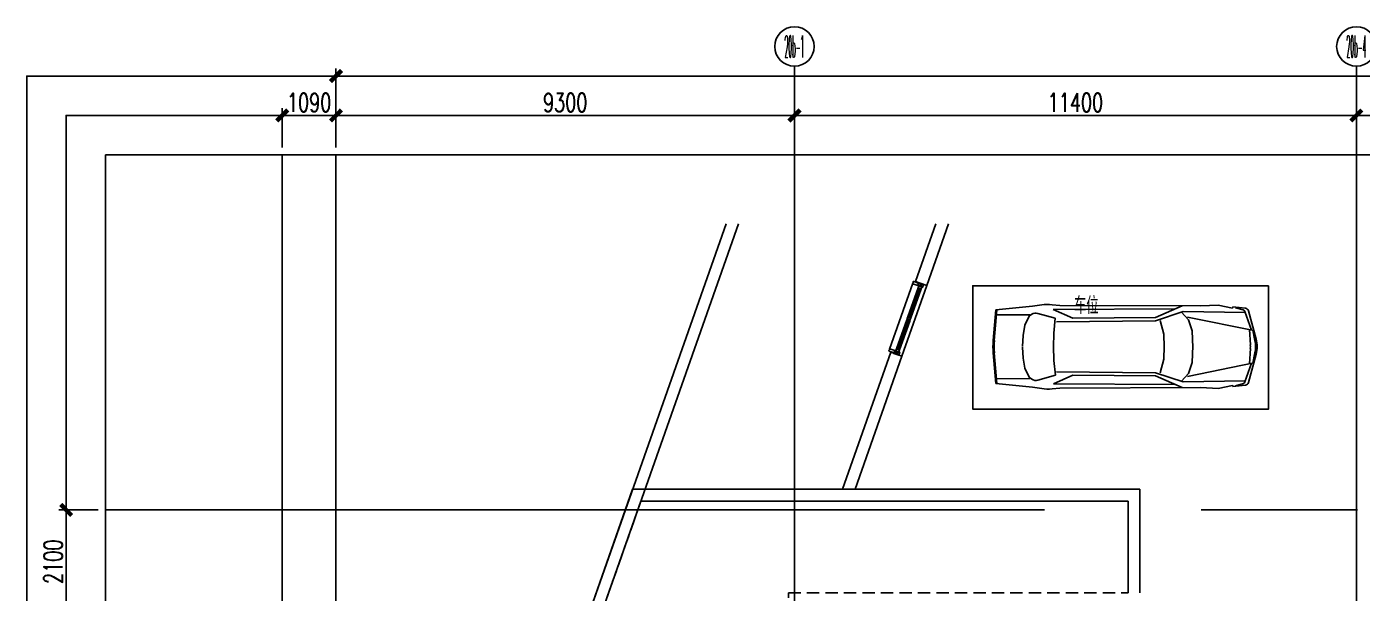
# Model space of a CAD drawing. Extents: x 296441 to 853063, y 459050 to 1117990.
# Drawn here: x 761849 to 788943, y 888041 to 899531 of the extents above; entities that cross this region are included whole.
import ezdxf
from ezdxf.enums import TextEntityAlignment as Align

# ---------------------------------------------------------------- set-up
doc = ezdxf.new("R2010")
doc.units = 0
doc.header["$LTSCALE"] = 1000
for name, pattern in [('20-GRID$0$CENTER2', [28.575, 19.05, -3.175, 3.175, -3.175]), ('BSMT-PLAN-BS01$0$$0$HIDDEN', [0.375, 0.25, -0.125]), ('E-TEXT-BS01-20$0$HIDDEN', [0.375, 0.25, -0.125])]:
    doc.linetypes.add(name, pattern=pattern)
doc.layers.add('20-GRID$0$A-ANNO-NPLT', color=215, linetype='Continuous', plot=False)
doc.layers.add('E-TEXT-BS01-20$0$A-ANNO-NPLT', color=215, linetype='Continuous', plot=False)
for name, color, linetype in [('20-GRID$0$G-GRID', 8, '20-GRID$0$CENTER2'), ('20-GRID$0$G-GRID-DIMS', 3, 'Continuous'), ('20-GRID$0$G-GRID-IDEN', 4, 'Continuous'), ('20-PLAN-BS01-P$0$A-ROOM-IDEN', 4, 'Continuous'), ('20-PLAN-BS01-P$0$G-XREF', 2, 'Continuous'), ('BSMT-PLAN-BS01$0$A-PKNG-CARS', 8, 'Continuous'), ('BSMT-PLAN-BS01$0$A-WALL', 1, 'Continuous'), ('BSMT-PLAN-BS01$0$G-FL01$0$A-OVLK', 140, 'Continuous'), ('BSMT-PLAN-BS01$0$G-FL01$0$A-SECT-WIND', 155, 'Continuous'), ('BSMT-PLAN-BS01$0$G-FL01$0$A-SECT-WOOD', 17, 'Continuous'), ('BSMT-PLAN-BS01$0$menchuangtao1$0$A-DETL-STONE', 42, 'Continuous'), ('BSMT-PLAN-BS01$0$menchuangtao1$0$A-WALL', 1, 'Continuous'), ('BSMT-PLAN-BS01$0$menchuangtao1$0$A_CUR_FRAME', 112, 'Continuous'), ('E-TEXT-BS01-20$0$A-ANNO-LEVL', 3, 'Continuous'), ('E-TEXT-BS01-20$0$A-ANNO-LEVL-TEXT', 255, 'Continuous'), ('E-TEXT-BS01-20$0$A-HOLE', 211, 'Continuous'), ('E-TEXT-BS01-20$0$A-ROOM-IDEN', 4, 'Continuous'), ('G-XREF', 2, 'Continuous'), ('PUB_DIM', 3, 'Continuous')]:
    doc.layers.add(name, color=color, linetype=linetype)
doc.styles.add('20-GRID$0$COMPLEX', font='COMPLEX')
doc.styles.add('20-PLAN-BS01-P$0$GOA_01_thin_0.75', font='romans.shx', dxfattribs={"width": 0.75, "bigfont": 'hzdx.shx'})
doc.styles.add('E-TEXT-BS01-20$0$GOA_01_thin_0.75', font='romans.shx', dxfattribs={"width": 0.75, "bigfont": 'hzdx.shx'})
doc.styles.add('ZT-DIMSTYLE', font='ROMANS.shx', dxfattribs={"width": 0.7, "bigfont": 'CHINESE.shx'})
doc.dimstyles.new('ZT-DIM150', dxfattribs={"dimscale": 150, "dimtxt": 2.5, "dimasz": 1.5, "dimexe": 1, "dimexo": 1, "dimgap": 0.5, "dimtad": 1, "dimdec": 0, "dimdsep": 46, "dimtxsty": 'ZT-DIMSTYLE', "dimblk": 'ARCHTICK', "dimcen": 2.5, "dimclrd": 175, "dimclre": 175, "dimclrt": 7, "dimazin": 2, "dimtfac": 1, "dimtix": 1, "dimtmove": 2, "dimatfit": 3, "dimfxl": 0, "dimarcsym": 0})

# ---------------------------------------------------------------- blocks, each defined once
blk = doc.blocks.new('20-GRID$0$_axiso')
blk.add_circle((0, 0), 0.5)
at = {"layer": '20-GRID$0$G-GRID-IDEN', "style": '20-GRID$0$COMPLEX', "width": 1.041667}
blk.add_attdef('A', text='', height=0.56, dxfattribs=at).set_placement((-0.25, -0.28), (0.25, -0.28), align=Align.FIT)
blk = doc.blocks.new('_ArchTick')
at = {"color": 0, "linetype": 'ByBlock', "const_width": 0.4}
blk.add_lwpolyline([(-0.5, -0.5), (0.5, 0.5)], dxfattribs=at)
blk = doc.blocks.new('*D2024')
at = {"layer": 'Defpoints', "color": 0, "transparency": 16777216}
for p in [(0, 32120), (-1090, 31320), (0, 31320)]:
    blk.add_point(p, dxfattribs=at)
at = {"layer": 'PUB_DIM', "color": 175, "linetype": 'ByBlock', "lineweight": -2, "transparency": 16777216}
for p, q in [((-1090, 31470), (-1090, 32270)), ((0, 31470), (0, 32270)), ((-1090, 32120), (0, 32120))]:
    blk.add_line(p, q, dxfattribs=at)
at = {"layer": 'PUB_DIM', "color": 175, "lineweight": -2, "transparency": 16777216, "xscale": 225, "yscale": 225, "zscale": 225, "rotation": 180}
blk.add_blockref('_ArchTick', (-1090, 32120), dxfattribs=at)
at = {"layer": 'PUB_DIM', "color": 175, "lineweight": -2, "transparency": 16777216, "xscale": 225, "yscale": 225, "zscale": 225}
blk.add_blockref('_ArchTick', (0, 32120), dxfattribs=at)
at = {"layer": 'PUB_DIM', "color": 7, "transparency": 16777216, "insert": (-545, 32383), "char_height": 375, "attachment_point": 5, "style": 'ZT-DIMSTYLE'}
blk.add_mtext('1090', dxfattribs=at)
blk = doc.blocks.new('*D2025')
at = {"layer": 'Defpoints', "color": 0, "transparency": 16777216}
for p in [(77400, 32920), (0, 31320), (77400, 31320)]:
    blk.add_point(p, dxfattribs=at)
at = {"layer": 'PUB_DIM', "color": 175, "linetype": 'ByBlock', "lineweight": -2, "transparency": 16777216}
for p, q in [((0, 31470), (0, 33070)), ((77400, 31470), (77400, 33070)), ((0, 32920), (77400, 32920))]:
    blk.add_line(p, q, dxfattribs=at)
at = {"layer": 'PUB_DIM', "color": 175, "lineweight": -2, "transparency": 16777216, "xscale": 225, "yscale": 225, "zscale": 225, "rotation": 180}
blk.add_blockref('_ArchTick', (0, 32920), dxfattribs=at)
at = {"layer": 'PUB_DIM', "color": 175, "lineweight": -2, "transparency": 16777216, "xscale": 225, "yscale": 225, "zscale": 225}
blk.add_blockref('_ArchTick', (77400, 32920), dxfattribs=at)
at = {"layer": 'PUB_DIM', "color": 7, "transparency": 16777216, "insert": (38700, 33183), "char_height": 375, "attachment_point": 5, "style": 'ZT-DIMSTYLE'}
blk.add_mtext('77400', dxfattribs=at)
blk = doc.blocks.new('*D2029')
at = {"layer": 'Defpoints', "color": 0, "transparency": 16777216}
for p in [(-5474, 24120), (-4674, 24120), (-4674, 22020, 0)]:
    blk.add_point(p, dxfattribs=at)
at = {"layer": 'PUB_DIM', "color": 175, "linetype": 'ByBlock', "lineweight": -2, "transparency": 16777216}
for p, q in [((-4824, 24120), (-5624, 24120)), ((-5474, 22020), (-5474, 24120)), ((-4824, 22020), (-5624, 22020))]:
    blk.add_line(p, q, dxfattribs=at)
at = {"layer": 'PUB_DIM', "color": 175, "lineweight": -2, "transparency": 16777216, "xscale": 225, "yscale": 225, "zscale": 225}
for p, rotation in [((-5474, 24120), 90), ((-5474, 22020), 270)]:
    blk.add_blockref('_ArchTick', p, dxfattribs=dict(at, rotation=rotation))
at = {"layer": 'PUB_DIM', "color": 7, "transparency": 16777216, "insert": (-5737, 23070), "char_height": 375, "attachment_point": 5, "rotation": 90, "style": 'ZT-DIMSTYLE'}
blk.add_mtext('2100', dxfattribs=at)
blk = doc.blocks.new('*D2036')
at = {"layer": 'Defpoints', "color": 0, "transparency": 16777216}
for p in [(9300, 32120), (0, 31320), (9300, 31320)]:
    blk.add_point(p, dxfattribs=at)
at = {"layer": 'PUB_DIM', "color": 175, "linetype": 'ByBlock', "lineweight": -2, "transparency": 16777216}
for p, q in [((0, 31470), (0, 32270)), ((9300, 31470), (9300, 32270)), ((0, 32120), (9300, 32120))]:
    blk.add_line(p, q, dxfattribs=at)
at = {"layer": 'PUB_DIM', "color": 175, "lineweight": -2, "transparency": 16777216, "xscale": 225, "yscale": 225, "zscale": 225, "rotation": 180}
blk.add_blockref('_ArchTick', (0, 32120), dxfattribs=at)
at = {"layer": 'PUB_DIM', "color": 175, "lineweight": -2, "transparency": 16777216, "xscale": 225, "yscale": 225, "zscale": 225}
blk.add_blockref('_ArchTick', (9300, 32120), dxfattribs=at)
at = {"layer": 'PUB_DIM', "color": 7, "transparency": 16777216, "insert": (4650, 32383), "char_height": 375, "attachment_point": 5, "style": 'ZT-DIMSTYLE'}
blk.add_mtext('9300', dxfattribs=at)
blk = doc.blocks.new('*D2037')
at = {"layer": '20-GRID$0$G-GRID-DIMS', "color": 175, "linetype": 'ByBlock', "lineweight": -2, "transparency": 16777216}
for p, q in [((9300, 31470), (9300, 32270)), ((20700, 31470), (20700, 32270)), ((9300, 32120), (20700, 32120))]:
    blk.add_line(p, q, dxfattribs=at)
at = {"layer": 'Defpoints', "color": 0, "transparency": 16777216}
for p in [(20700, 32120), (9300, 31320), (20700, 31320)]:
    blk.add_point(p, dxfattribs=at)
at = {"layer": '20-GRID$0$G-GRID-DIMS', "color": 175, "lineweight": -2, "transparency": 16777216, "xscale": 225, "yscale": 225, "zscale": 225, "rotation": 180}
blk.add_blockref('_ArchTick', (9300, 32120), dxfattribs=at)
at = {"layer": '20-GRID$0$G-GRID-DIMS', "color": 175, "lineweight": -2, "transparency": 16777216, "xscale": 225, "yscale": 225, "zscale": 225}
blk.add_blockref('_ArchTick', (20700, 32120), dxfattribs=at)
at = {"layer": '20-GRID$0$G-GRID-DIMS', "color": 7, "transparency": 16777216, "insert": (15000, 32383), "char_height": 375, "attachment_point": 5, "style": 'ZT-DIMSTYLE'}
blk.add_mtext('11400', dxfattribs=at)
blk = doc.blocks.new('*D2038')
at = {"layer": '20-GRID$0$G-GRID-DIMS', "color": 175, "linetype": 'ByBlock', "lineweight": -2, "transparency": 16777216}
for p, q in [((20700, 31470), (20700, 32270)), ((30300, 31470), (30300, 32270)), ((20700, 32120), (30300, 32120))]:
    blk.add_line(p, q, dxfattribs=at)
at = {"layer": 'Defpoints', "color": 0, "transparency": 16777216}
for p in [(30300, 32120), (20700, 31320), (30300, 31320)]:
    blk.add_point(p, dxfattribs=at)
at = {"layer": '20-GRID$0$G-GRID-DIMS', "color": 175, "lineweight": -2, "transparency": 16777216, "xscale": 225, "yscale": 225, "zscale": 225, "rotation": 180}
blk.add_blockref('_ArchTick', (20700, 32120), dxfattribs=at)
at = {"layer": '20-GRID$0$G-GRID-DIMS', "color": 175, "lineweight": -2, "transparency": 16777216, "xscale": 225, "yscale": 225, "zscale": 225}
blk.add_blockref('_ArchTick', (30300, 32120), dxfattribs=at)
at = {"layer": '20-GRID$0$G-GRID-DIMS', "color": 7, "transparency": 16777216, "insert": (25500, 32383), "char_height": 375, "attachment_point": 5, "style": 'ZT-DIMSTYLE'}
blk.add_mtext('9600', dxfattribs=at)
blk = doc.blocks.new('BSMT-PLAN-BS01$0$人防$0$A$C38281757')
for p, q in [((-86, -1110), (-32, -488)), ((-63, -1110), (-10, -489)), ((-32, -488), (711, -414)), ((711, -414), (899, -387)), ((1107, -383), (1264, -398)), ((1134, -483), (3615, -465)), ((1531, -655), (1134, -483)), ((1264, -398), (4125, -404)), ((3746, -407), (3205, -643)), ((3769, -523), (3208, -707)), ((3878, -688), (3731, -537)), ((5023, -542), (3769, -523)), ((4125, -404), (4475, -389)), ((4475, -389), (4769, -450)), ((4770, -456), (4777, -429)), ((4777, -429), (5030, -455)), ((4988, -487), (4829, -443)), ((5153, -897), (5021, -518)), ((5092, -508), (5249, -1080)), ((659, -591), (-14, -589)), ((554, -801), (519, -1008)), ((659, -591), (554, -801)), ((698, -577), (649, -610)), ((1174, -657), (818, -558)), ((1141, -958), (1174, -657)), ((3208, -707), (1201, -730)), ((3205, -643), (1531, -655)), ((3374, -981), (3302, -706)), ((5204, -904), (3853, -633)), ((3948, -912), (3878, -688)), ((519, -1008), (510, -1229)), ((1138, -1245), (1141, -958)), ((3385, -1247), (3374, -981)), ((3967, -1250), (3948, -912)), ((5131, -1198), (5111, -886)), ((5179, -900), (5225, -1112)), ((520, -1464), (510, -1243)), ((1138, -1226), (1142, -1512)), ((3385, -1222), (3374, -1489)), ((3967, -1219), (3948, -1557)), ((5131, -1270), (5111, -1581)), ((-86, -1362), (-31, -1984)), ((-63, -1362), (-9, -1983)), ((555, -1670), (519, -1464)), ((1142, -1512), (1175, -1814)), ((3374, -1489), (3302, -1763)), ((5204, -1563), (3853, -1836)), ((3948, -1557), (3878, -1780)), ((5153, -1571), (5022, -1950)), ((5093, -1960), (5250, -1388)), ((5180, -1568), (5225, -1356)), ((659, -1881), (-14, -1883)), ((659, -1881), (555, -1670)), ((699, -1894), (650, -1861)), ((1175, -1814), (822, -1912)), ((1532, -1815), (1135, -1988)), ((3209, -1762), (1201, -1741)), ((3206, -1826), (1532, -1815)), ((3747, -2062), (3206, -1826)), ((3769, -1946), (3209, -1762)), ((3878, -1780), (3732, -1932)), ((-31, -1984), (712, -2057)), ((712, -2057), (899, -2084)), ((819, -1913), (819, -1913)), ((1108, -2088), (1265, -2073)), ((1135, -1988), (3616, -2004)), ((1265, -2073), (4126, -2065)), ((5024, -1926), (3769, -1946)), ((4126, -2065), (4476, -2079)), ((4476, -2079), (4770, -2018)), ((4771, -2012), (4778, -2039)), ((4778, -2039), (5030, -2013)), ((4989, -1981), (4829, -2025))]:
    blk.add_line(p, q)
blk.add_lwpolyline([(5500, 0), (-500, 0), (-500, -2500), (5500, -2500)], close=True)
at = {"extrusion": (0, 0, -1)}
for centre, major_axis, start_param, end_param in [((1022, -1253), (874, -31), 4.535952, 4.775016), ((4975, -534), (48.5, -2.4), -1.349841, -0.384618), ((5022, -527), (72.4, 8.9), -1.347429, -0.145747), ((779, -699), (146, -1), 4.115303, 4.975167), ((4687, -1234), (583, -1), -0.270532, 0.264884), ((1367, -1235), (1458, -18), 3.04273, 3.215195), ((1390, -1235), (1458, -18), 3.04273, 3.215195), ((4548, -1234), (29, 582), 1.458714, 1.581812), ((4654, -1234), (583, -7), -0.223899, 0.198288), ((779, -1773), (146, -4), 1.250732, 2.133097), ((1022, -1218), (875, -5), 1.466802, 1.705866), ((4976, -1934), (47.8, -8.6), 0.156278, 1.121501), ((5023, -1940), (72.9, -0.2), 0.264804, 1.466486)]:
    blk.add_ellipse(centre, major_axis=major_axis, ratio=1, start_param=start_param, end_param=end_param, dxfattribs=at)
blk = doc.blocks.new('BSMT-PLAN-BS01$0$menchuangtao1')
at = {"layer": 'BSMT-PLAN-BS01$0$menchuangtao1$0$A-DETL-STONE'}
blk.add_lwpolyline([(-10, -52), (-10, -159, -0.471625), (-15, -162, -0.528396), (-19, -165, 0.241692), (-51, -165, -0.528396), (-55, -162, -0.471625), (-60, -159), (-60, -52)], format="xyb", close=True, dxfattribs=at)
at = {"layer": 'BSMT-PLAN-BS01$0$menchuangtao1$0$A-WALL'}
blk.add_line((0, 120), (0, -120), dxfattribs=at)
at = {"layer": 'BSMT-PLAN-BS01$0$menchuangtao1$0$A_CUR_FRAME'}
for p, q in [((-60, -52), (0, 52)), ((-60, 52), (0, -52))]:
    blk.add_line(p, q, dxfattribs=at)
blk.add_lwpolyline([(0, -52), (0, 52), (-60, 52), (-60, -52)], close=True, dxfattribs=at)
blk = doc.blocks.new('E-TEXT-BS01-20$0$A$C6F811121')
for p, q in [((0, -750), (0, 750)), ((-750, 0), (750, 0))]:
    blk.add_line(p, q)
blk.add_circle((0, 0), 750)
blk = doc.blocks.new('E-TEXT-BS01-20')
at = {"layer": 'E-TEXT-BS01-20$0$A-ANNO-LEVL'}
for points in [[(6726, 12695), (6426, 12395), (6126, 12695), (7692, 12695)], [(7489, 9640), (7489, 10828), (5807, 10828)], [(8327, 4976), (8327, 3145), (6644, 3145)], [(3732, 3567), (3432, 3267), (3132, 3567), (4698, 3567)], [(4937, -5814), (4637, -6114), (4337, -5814), (5903, -5814)]]:
    blk.add_lwpolyline(points, dxfattribs=at)
for points in [[(7189, 9940), (7489, 9640), (7789, 9940), (7189, 9940)], [(8027, 4676), (8327, 4976), (8627, 4676), (8027, 4676)]]:
    blk.add_lwpolyline(points, close=True, dxfattribs=at)
at = {"layer": 'E-TEXT-BS01-20$0$A-ANNO-NPLT', "xscale": 0.5, "yscale": 0.5, "zscale": 0.5}
blk.add_blockref('E-TEXT-BS01-20$0$A$C6F811121', (0, 0), dxfattribs=at)
at = {"layer": 'E-TEXT-BS01-20$0$A-ANNO-LEVL-TEXT', "style": 'E-TEXT-BS01-20$0$GOA_01_thin_0.75', "width": 0.75}
for s, p in [('-6.030', (6235, 13159)), ('-6.130(结)', (6235, 12804)), ('-6.030', (5827, 11283)), ('-6.530(结)', (5827, 10928)), ('-6.000', (3241, 4032)), ('-6.130(结)', (3241, 3677)), ('-6.030', (6664, 3609)), ('-6.130(结)', (6664, 3254)), ('-6.100', (4647, -5705))]:
    blk.add_text(s, height=250, dxfattribs=at).set_placement(p)
at = {"layer": 'E-TEXT-BS01-20$0$A-HOLE', "linetype": 'E-TEXT-BS01-20$0$HIDDEN', "style": 'E-TEXT-BS01-20$0$GOA_01_thin_0.75', "width": 0.75}
for s, p in [('预留梯井', (7258, 9257)), ('水', (9279, 4374))]:
    blk.add_text(s, height=200, dxfattribs=at).set_placement(p)
at = {"layer": 'E-TEXT-BS01-20$0$A-ROOM-IDEN', "style": 'E-TEXT-BS01-20$0$GOA_01_thin_0.75', "width": 0.75}
for s, p in [('车位', (6384, 13648)), ('上', (6662, 10610)), ('下沉庭院', (213, 9179)), ('采光井', (8037, 6544)), ('卫', (8151, 5020)), ('活动室', (3389, 4567)), ('灰空间', (4632, -4808))]:
    blk.add_text(s, height=350, dxfattribs=at).set_placement(p)
blk = doc.blocks.new('YQ121111477')
at = {"layer": '20-GRID$0$A-ANNO-NPLT'}
for points in [[(83740, 0), (83740, 32920.2), (-6274.1, 32920.2), (-6274.1, 0)], [(82940, 0), (82940, 32120.2), (-5474.1, 32120.2), (-5474.1, 0)], [(82140, 0), (82140, 31320.2), (-4674.1, 31320.2), (-4674.1, 0)]]:
    blk.add_lwpolyline(points, dxfattribs=at)
at = {"layer": '20-GRID$0$G-GRID'}
for p, q in [((-1090, 31320.2, -0.1), (-1090, 0, -0.1)), ((0, 31320.2), (0, 0)), ((9300, 31320.2), (9300, 0)), ((20700, 31320.2), (20700, 0)), ((-4674.1, 24120.2), (82140, 24120.2))]:
    blk.add_line(p, q, dxfattribs=at)
at = {"layer": '20-GRID$0$G-GRID-IDEN'}
for p, q in [((9300, 33120.2), (9300, 31320.2)), ((20700, 33120.2), (20700, 31320.2))]:
    blk.add_line(p, q, dxfattribs=at)
at = {"layer": 'BSMT-PLAN-BS01$0$A-WALL', "color": 1}
for p, q in [((7913.8, 29920.2, 0), (-2631.8, 0, 0)), ((8168.3, 29920.2, 0), (-2377.3, 0, 0)), ((6017.6, 24540.2, 0), (1985.5, 13100.2, -0.1)), ((6187.5, 24300.2, 0), (2324.5, 13340.2, -0.1))]:
    blk.add_line(p, q, dxfattribs=at)
for points, elevation in [([(12171.2, 29920.2), (11759.4, 28751.9)], 0), ([(12425.7, 29920.2), (11985.8, 28672.2)], 0), ([(11254.2, 27318.4), (10275, 24540.2)], 0), ([(11480.5, 27238.6), (10529.4, 24540.2)], 0), ([(16310, 24540.2), (6017.6, 24540.2)], -0.1), ([(16310, 24540.2), (6017.6, 24540.2)], -0.1), ([(6017.6, 24540.2), (16310, 24540.2)], -0.1), ([(16310, 22440.2), (16310, 24540.2)], 0), ([(16310, 22440.2), (16310, 24540.2)], 0.1), ([(6187.5, 24300.2), (16070, 24300.2)], -0.1), ([(16070, 22440.2), (16070, 24300.2)], 0), ([(16070, 22440.2), (16070, 24300.2)], 0.1)]:
    blk.add_lwpolyline(points, dxfattribs=dict(at, elevation=elevation))
at = {"layer": 'BSMT-PLAN-BS01$0$A-WALL', "color": 5, "linetype": 'BSMT-PLAN-BS01$0$$0$HIDDEN', "elevation": 0}
blk.add_lwpolyline([(16070, 24300.2), (6187.5, 24300.2), (2324.5, 13340.2), (9180, 13340.2), (9180, 22440.2), (16070, 22440.2)], close=True, dxfattribs=at)
at = {"layer": 'BSMT-PLAN-BS01$0$G-FL01$0$A-OVLK'}
for p, q in [((11229, 27382.3, -0.1), (11699.8, 28718, -0.1)), ((11480.5, 27238.6, -0.1), (11985.8, 28672.2, -0.1))]:
    blk.add_line(p, q, dxfattribs=at)
at = {"layer": 'BSMT-PLAN-BS01$0$G-FL01$0$A-SECT-WIND'}
for p, q in [((11807.1, 28623.8, -0.1), (11601, 28039.1, -0.1)), ((11818.6, 28603.9, -0.1), (11622.5, 28047.4, -0.1)), ((11846.9, 28593.9, -0.1), (11650.8, 28037.4, -0.1)), ((11868.4, 28602.2, -0.1), (11662.3, 28017.5, -0.1)), ((11371.6, 27388.3, -0.1), (11577.7, 27973.1, -0.1)), ((11393.1, 27396.6, -0.1), (11589.2, 27953.1, -0.1)), ((11421.4, 27386.7, -0.1), (11617.5, 27943.1, -0.1)), ((11432.9, 27366.7, -0.1), (11639, 27951.5, -0.1))]:
    blk.add_line(p, q, dxfattribs=at)
at = {"layer": 'BSMT-PLAN-BS01$0$G-FL01$0$A-SECT-WOOD', "elevation": -0.1}
for points in [[(11883.3, 28644.7), (11868.4, 28602.2), (11807.1, 28623.8), (11822, 28666.3)], [(11846.9, 28593.9), (11818.6, 28603.9), (11823.6, 28618), (11851.9, 28608)], [(11650.6, 27984.5), (11639, 27951.5), (11577.7, 27973.1), (11589.3, 28006.1)], [(11617.5, 27943.1), (11589.2, 27953.1), (11594.2, 27967.2), (11622.5, 27957.3)], [(11650.6, 27984.5), (11662.3, 28017.5), (11601, 28039.1), (11589.3, 28006.1)], [(11650.8, 28037.4), (11622.5, 28047.4), (11617.5, 28033.3), (11645.8, 28023.3)], [(11417.9, 27324.3), (11432.9, 27366.7), (11371.6, 27388.3), (11356.6, 27345.9)], [(11421.4, 27386.7), (11393.1, 27396.6), (11388.1, 27382.5), (11416.4, 27372.5)]]:
    blk.add_lwpolyline(points, close=True, dxfattribs=at)
at = {"xscale": -0.999999999999995, "rotation": 250.5845560948373}
blk.add_blockref('BSMT-PLAN-BS01$0$menchuangtao1', (11872.6, 28712, 0), dxfattribs=at)
at = {"rotation": 250.5845560948373}
blk.add_blockref('BSMT-PLAN-BS01$0$menchuangtao1', (11367.3, 27278.5, 0), dxfattribs=at)
at = {"layer": '20-GRID$0$G-GRID-IDEN'}
ref = blk.add_blockref('20-GRID$0$_axiso', (9300, 33520.2), dxfattribs=dict(at, xscale=-800, yscale=800, zscale=800, rotation=180))
ref.add_attrib('A', '20b-1', dxfattribs={"height": 448, "style": '20-GRID$0$COMPLEX', "width": 0.195313}).set_placement((9100, 33296.2), (9500, 33296.2), align=Align.FIT)
ref = blk.add_blockref('20-GRID$0$_axiso', (20700, 33520.2), dxfattribs=dict(at, xscale=-800, yscale=800, zscale=800, rotation=180))
ref.add_attrib('A', '20b-4', dxfattribs={"height": 448, "style": '20-GRID$0$COMPLEX', "width": 0.182039}).set_placement((20500, 33296.2), (20900, 33296.2), align=Align.FIT)
at = {"layer": '20-PLAN-BS01-P$0$G-XREF'}
blk.add_blockref('E-TEXT-BS01-20', (20700, 8665.9, 0), dxfattribs=at)
at = {"layer": 'BSMT-PLAN-BS01$0$A-PKNG-CARS'}
blk.add_blockref('BSMT-PLAN-BS01$0$人防$0$A$C38281757', (13418.4, 28665.4, -538.6), dxfattribs=at)
at = {"layer": '20-PLAN-BS01-P$0$A-ROOM-IDEN', "style": '20-PLAN-BS01-P$0$GOA_01_thin_0.75', "width": 0.75}
blk.add_text('车位', height=350, dxfattribs=at).set_placement((14971.4, 28091.5))
at = {"layer": '20-GRID$0$G-GRID-DIMS'}
for base, p1, p2, picture, middle in [((20700, 32120.2), (9300, 31320.2), (20700, 31320.2), '*D2037', (15000, 32382.7)), ((30300, 32120.2), (20700, 31320.2), (30300, 31320.2), '*D2038', (25500, 32382.7))]:
    dim = blk.add_linear_dim(base=base, p1=p1, p2=p2, dimstyle='ZT-DIM150', dxfattribs=at)
    dim.commit()
    dim.dimension.update_dxf_attribs({"geometry": picture, "text_midpoint": middle})
at = {"layer": 'PUB_DIM'}
for base, p1, p2, picture, middle in [((77400, 32920.2), (0, 31320.2), (77400, 31320.2), '*D2025', (38700, 33182.7)), ((0, 32120.2), (-1090, 31320.2), (0, 31320.2), '*D2024', (-545, 32382.7)), ((9300, 32120.2), (0, 31320.2), (9300, 31320.2), '*D2036', (4650, 32382.7))]:
    dim = blk.add_linear_dim(base=base, p1=p1, p2=p2, dimstyle='ZT-DIM150', dxfattribs=at)
    dim.commit()
    dim.dimension.update_dxf_attribs({"geometry": picture, "text_midpoint": middle})
dim = blk.add_linear_dim(base=(-5474.1, 24120.2), p1=(-4674.1, 22020.2, 0), p2=(-4674.1, 24120.2), angle=90, dimstyle='ZT-DIM150', dxfattribs=at)
dim.commit()
dim.dimension.update_dxf_attribs({"geometry": '*D2029', "text_midpoint": (-5736.6, 23070.2)})

msp = doc.modelspace()

# ---------------------------------------------------------------- block references
at = {"layer": 'G-XREF'}
msp.add_blockref('YQ121111477', (768123.1, 865610.4), dxfattribs=at)

doc.saveas('drawing.dxf')
